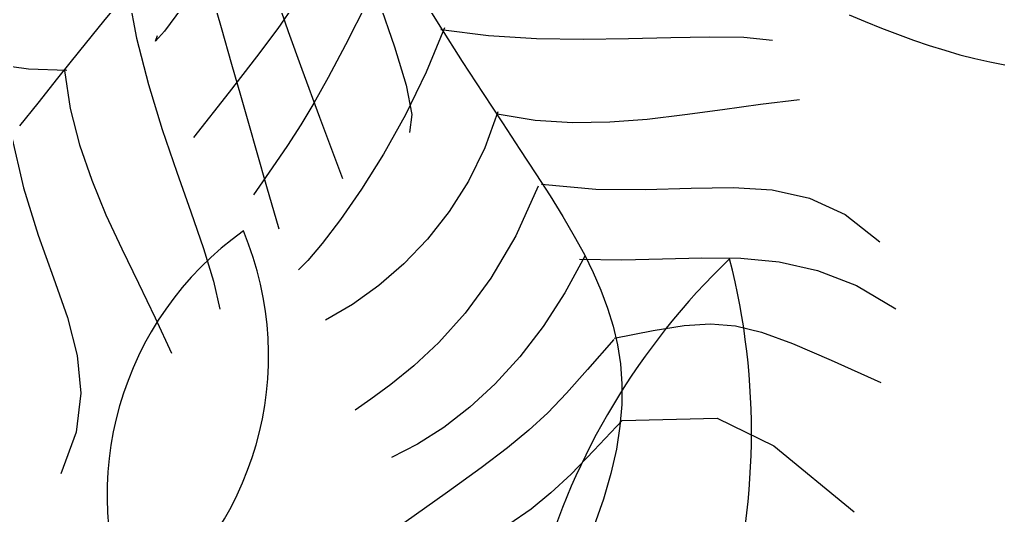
# Model space of a CAD drawing. Header units: millimetres. Extents: x -1030105 to 906887, y -616134 to 1220667.
# Drawn here: x -99299 to -98231, y 559081 to 559621 of the extents above; entities that cross this region are included whole.
import ezdxf

# ---------------------------------------------------------------- set-up
doc = ezdxf.new("R2010")
doc.units = ezdxf.units.MM
doc.header["$MEASUREMENT"] = 0
doc.linetypes.add('DASH', pattern=[0.35, 0.25, -0.1])
doc.linetypes.add('DASHED', pattern=[0.75, 0.5, -0.25])
doc.layers.add('A-Furniture', color=143, linetype='Continuous')
doc.layers.add('A-Tree', color=98, linetype='Continuous')
doc.layers.add('A-Wall', color=6, linetype='Continuous', lineweight=9)

# ---------------------------------------------------------------- blocks, each defined once
blk = doc.blocks.new('FUR')
at = {"layer": 'A-Furniture'}
blk.add_spline([(-46363.2046159654, 38182.85801342491), (-48352.45049999998, 38723.47072861483), (-50738.45049999998, 38177.97072861483), (-51361.95049999998, 36516.97072861483), (-50932.45049999998, 34079.47072861483), (-50064.45049999998, 32040.47072861483), (-50421.45049999998, 30984.47072861483), (-51847.95049999998, 29642.97072861483), (-52520.45049999998, 28301.97072861483), (-51538.45049999998, 26725.97072861483), (-50124.45049999998, 25889.47072861483), (-50094.95049999998, 24970.97072861483), (-52639.45049999998, 24598.97072861483), (-55764.95049999998, 24190.97072861483), (-58101.45049999998, 22242.47072861483), (-58906.45049999998, 18981.47072861483), (-56698.45049999998, 16186.47072861483), (-53354.95049999998, 16334.47072861483), (-51777.45049999998, 19442.47072861483), (-50750.45049999998, 19799.47072861483), (-49707.95049999998, 18980.47072861483), (-48063.95049999998, 17525.97072861483), (-44521.95049999998, 19754.47072861483), (-45333.45049999998, 23058.97072861483), (-45063.45049999998, 25559.47072861483), (-44006.95049999998, 26674.97072861483), (-42619.95049999998, 29779.47072861483), (-44288.45049999998, 31022.47072861483), (-44768.45049999998, 31763.97072861483), (-44666.95049999998, 32855.97072861483), (-43949.45049999998, 34829.47072861483), (-44667.45049999998, 36917.97072861483), (-46363.20461596519, 38182.85801342502)], degree=3, dxfattribs=at)
at = {"layer": 'A-Furniture', "color": 8, "linetype": 'DASH', "ltscale": 50}
blk.add_spline([(-50565.95049999998, 37158.97072861483), (-51007.95049999998, 36018.47072861483), (-50216.45049999998, 33498.97072861483), (-49314.45049999998, 31732.97072861483), (-50013.95049999998, 29838.47072861483), (-51872.95049999998, 28826.97072861483), (-52222.45049999998, 28146.47072861483), (-51693.45049999998, 27010.97072861483), (-49882.95049999998, 26208.47072861483), (-49561.45049999998, 25206.47072861483), (-50398.45049999998, 23780.47072861483), (-53858.45049999998, 23927.97072861483), (-55624.95049999998, 23970.97072861483), (-58351.95049999998, 20316.47072861483), (-57893.95049999998, 17233.97072861483), (-55903.95049999998, 16634.97072861483), (-53916.45049999998, 17057.97072861483), (-52627.95049999998, 18970.97072861483), (-51723.95049999998, 19729.47072861483), (-50443.95049999998, 19895.47072861483), (-49094.45049999998, 18897.47072861483), (-47842.95049999998, 18106.47072861483), (-46007.95049999998, 18156.47072861483), (-44971.95049999998, 19467.47072861483), (-45615.95049999998, 21674.97072861483), (-45842.45049999998, 25105.97072861483), (-44013.45049999998, 27179.97072861483), (-43513.95049999998, 29135.47072861483), (-44916.45049999998, 31443.97072861483), (-45133.45049999998, 32868.97072861483), (-44396.45049999998, 34640.47072861483), (-45721.95049999998, 37012.97072861483), (-47384.45049999998, 37836.47072861483), (-50304.45049999998, 37553.97072861483), (-50565.95049999998, 37158.97072861483)], degree=3, dxfattribs=at)
blk = doc.blocks.new('12PPLT11')
at = {"color": 0, "linetype": 'ByBlock'}
for centre, radius, start, end in [((0.05434758438878617, 0.4430904553046844), 0.05243733333333332, 125.4093320015279, 202.7100879987564), ((-0.024407165611251, 0.4655842053046513), 0.05243733333333332, 305.409332001528, 22.71008799875637), ((0.1814316677221086, 0.3992276219713347), 0.1137750833333333, 133.8116859996644, 194.3077339994046), ((-0.007579748944635867, 0.4532126219713177), 0.1137750833333333, 313.8116859996644, 14.3077339994046)]:
    blk.add_arc(centre, radius, start, end, dxfattribs=at)
blk = doc.blocks.new('CAY8')
at = {"color": 0, "linetype": 'ByBlock'}
for p, q in [((-663.8334025479762, 7.608310583056664), (-674.9758870315181, 16.73302401405272)), ((-613.8526564457989, 13.87648479149539), (-629.175091709998, 8.53370125308902)), ((-615.1889541339242, 13.8059040741955), (-621.7094779063464, -3.733182263777053)), ((-629.175091709998, 8.53370125308902), (-643.1814671563243, 3.473639277553957)), ((-651.3566988959046, -0.510487907768038), (-663.8334025479762, 7.608310583056664)), ((-643.1814671563243, 3.473639277553957), (-655.9448933523872, -1.228781751551651)), ((-586.4793176364165, 0.9092536805856071), (-591.4325938258171, -17.20262812744295)), ((-655.9448933523872, -1.228781751551651), (-667.5499320843937, -5.511768697271691)), ((-652.075557567854, -0.04139910218327714), (-657.7989214307654, -13.81662353017418)), ((-621.7094779063464, -3.733182263777053), (-627.0514416622736, -21.54859846125873)), ((-600.6908310262643, -2.850083317838653), (-610.9763691523822, -6.98797724004362)), ((-667.5499320843937, -5.511768697271691), (-678.1269500166727, -9.366033408206931)), ((-610.9763691523822, -6.98797724004362), (-615.9112679233422, -8.542768844255988)), ((-615.9112679233422, -8.542768844255988), (-614.1830369690124, -7.103690313726474)), ((-682.5951571567839, -10.61489486661412), (-689.2931936014411, -30.75061372858727)), ((-657.7989214307654, -13.81662353017418), (-662.0414620663487, -27.79081815151403)), ((-591.4325938258171, -17.20262812744295), (-595.3490195344839, -31.53478741302206)), ((-627.0514416622736, -21.54859846125873), (-631.4666398222234, -39.21733237190165)), ((-567.356361323049, -19.5318081698988), (-570.0376524327785, -32.00716817427565)), ((-562.1966205161134, -24.18102935085881), (-572.7610290283683, -28.91086297276888)), ((-662.0414620663487, -27.79081815151403), (-665.1061725318632, -41.9587386491894)), ((-572.7610290283683, -28.91086297276888), (-585.5520325723828, -34.08674658066411)), ((-689.2931936014411, -30.75061372858727), (-693.8655592177147, -49.45562225171852)), ((-585.5520325723828, -34.08674658066411), (-601.8023847565692, -40.2965247777156)), ((-595.3490195344839, -31.53478741302206), (-598.6114839488782, -43.49196614990615)), ((-570.0376524327785, -32.00716817427565), (-573.0761884509539, -47.23779022515191)), ((-631.4666398222234, -39.21733237190165), (-635.206866807106, -56.31637184942338)), ((-601.8023847565692, -40.2965247777156), (-622.7448391884882, -48.12804216807672)), ((-537.8272856569656, -38.14860832998784), (-553.673662976149, -47.8753522504976)), ((-533.837467104122, -40.13497047071542), (-537.718760036636, -58.38922864886081)), ((-665.1061725318632, -41.9587386491894), (-667.2960458842408, -56.31514070743106)), ((-598.6114839488782, -43.49196614990615), (-601.6028762563783, -54.47890631184964)), ((-518.6750666560674, -43.00813742707942), (-518.5603160884402, -60.61704419213311)), ((-693.8655592177147, -49.45562225171852), (-697.341044093786, -66.76080090091818)), ((-573.0761884509539, -47.23779022515191), (-576.7984044190653, -66.67120419014645)), ((-553.673662976149, -47.8753522504976), (-565.9857800653972, -55.26693764934862)), ((-667.2960458842408, -56.31514070743106), (-668.9140751805444, -70.85478000889816)), ((-635.206866807106, -56.31637184942338), (-638.5239170374389, -72.42270474695215)), ((-601.6028762563783, -54.47890631184964), (-604.7060856441658, -65.9003498716902)), ((-565.9857800653972, -55.26693764934862), (-575.9005115327509, -60.95398846381977)), ((-575.9005115327509, -60.95398846381977), (-584.5547319846792, -65.56712863263056)), ((-537.718760036636, -58.38922864886081), (-541.5908882186832, -73.49753167627023)), ((-518.5603160884402, -60.61704419213311), (-518.2139198805435, -76.84055700628778)), ((-517.3387806575538, -62.04768385404714), (-532.2854551727123, -73.24103044432377)), ((-518.9061285324042, -61.90974945714515), (-504.2404188387718, -73.53101182479259)), ((-697.341044093786, -66.76080090091818), (-700.7484383175088, -82.69703014253719)), ((-604.7060856441658, -65.9003498716902), (-608.3040012988986, -79.16103880324772)), ((-584.5547319846792, -65.56712863263056), (-593.0853160288952, -69.73698209266695)), ((-576.7984044190653, -66.67120419014645), (-581.5307353794542, -91.75493993576492)), ((-668.9140751805444, -70.85478000889816), (-670.2632534784916, -85.57241223742858)), ((-638.5239170374389, -72.42270474695215), (-641.6695849332154, -87.11331891781265)), ((-593.0853160288952, -69.73698209266695), (-602.6291382729814, -74.09417278219007)), ((-602.6291382729814, -74.09417278219007), (-614.3230733234068, -79.26932463893718)), ((-532.2854551727123, -73.24103044432377), (-547.6821329666618, -83.19527689133065)), ((-541.5908882186832, -73.49753167627023), (-545.6178483927706, -84.35325124012707)), ((-504.2404188387718, -73.53101182479259), (-488.9477087573814, -84.1167876315576)), ((-608.3040012988986, -79.16103880324772), (-612.7795124082168, -95.66571507935987)), ((-518.2139198805435, -76.84055700628778), (-517.7297230088134, -91.72505678728157)), ((-700.7484383175088, -82.69703014253719), (-705.1165319766715, -97.29519044194421)), ((-547.6821329666618, -83.19527689133065), (-562.9027238234539, -91.8447862336161)), ((-670.2632534784916, -85.57241223742858), (-671.6465738353418, -100.4627930768602)), ((-641.6695849332154, -87.11331891781265), (-644.8956649159354, -99.96520221611536)), ((-545.6178483927706, -84.35325124012707), (-549.9636373004887, -89.84975902840051)), ((-488.9477087573814, -84.1167876315576), (-473.508115501716, -93.77582965998408)), ((-562.9027238234539, -91.8447862336161), (-577.3211375256997, -99.12392151169297)), ((-517.7297230088134, -91.72505678728157), (-517.2015704476562, -105.3169244538349)), ((-473.508115501716, -93.77582965998408), (-458.4017562855861, -102.616890692354)), ((-705.1165319766715, -97.29519044194421), (-711.4741151599792, -110.5861622654902)), ((-577.3211375256997, -99.12392151169297), (-590.3112838557481, -104.9670457656812)), ((-671.6465738353418, -100.4627930768602), (-673.3670293078303, -115.5206782097866)), ((-644.8956649159354, -99.96520221611536), (-648.4539514051339, -110.5553424945301)), ((-516.4668784278019, -100.7313272135416), (-528.0438280991566, -110.0885308159031)), ((-517.1351479389541, -101.2700460243632), (-505.8027476819971, -110.9700669715148)), ((-458.4017562855861, -102.616890692354), (-444.1087483224746, -110.7487235108183)), ((-590.3112838557481, -104.9670457656812), (-601.2470725973235, -109.3085220349149)), ((-517.2015704476562, -105.3169244538349), (-516.7143619921026, -117.6774879148634)), ((-601.2470725973235, -109.3085220349149), (-609.5024135333642, -112.0827133594485)), ((-528.0438280991566, -110.0885308159031), (-540.1651633323181, -117.865971772726)), ((-711.4741151599792, -110.5861622654902), (-720.8499779548274, -122.6008260784783)), ((-609.5024135333642, -112.0827133594485), (-614.4512164463504, -113.2239827794019)), ((-505.8027476819971, -110.9700669715148), (-493.8235159834858, -119.3232265093957)), ((-444.1087483224746, -110.7487235108183), (-431.1092088253408, -118.2800808980519)), ((-540.1651633323181, -117.865971772726), (-552.6738084234003, -124.1366597142533)), ((-516.7143619921026, -117.6774879148634), (-516.3172167145076, -128.9278630384269)), ((-493.8235159834858, -119.3232265093957), (-481.2960704882917, -126.6160675767369)), ((-431.1092088253408, -118.2800808980519), (-419.8832550077332, -125.3197156362712)), ((-720.8499779548274, -122.6008260784783), (-734.2729104493974, -133.3700623465393)), ((-552.6738084234003, -124.1366597142533), (-565.4126876692371, -128.9736042709246)), ((-419.8832550077332, -125.3197156362712), (-410.9110040833966, -131.9763805080856)), ((-565.4126876692371, -128.9736042709246), (-578.2247253671867, -132.4498150742274)), ((-516.3172167145076, -128.9278630384269), (-516.0503085053624, -139.2041126844833)), ((-481.2960704882917, -126.6160675767369), (-468.3190288418755, -133.1351331120732)), ((-578.2247253671867, -132.4498150742274), (-590.9528458132972, -134.638301754143)), ((-468.3190288418755, -133.1351331120732), (-454.9910086895015, -139.1669660545285)), ((-603.4399733049268, -135.6120739414382), (-615.5290321381235, -135.4441412672077)), ((-590.9528458132972, -134.638301754143), (-603.4399733049268, -135.6120739414382)), ((-518.0765915230713, -133.5423331124093), (-535.4930930858009, -145.5821499809299)), ((-516.510230826867, -133.5632999696809), (-499.4298312830997, -146.1557904991405)), ((-516.0503085053624, -139.2041126844833), (-515.9538112565988, -148.6422997117461)), ((-454.9910086895015, -139.1669660545285), (-441.4106276764342, -144.9981093421793)), ((-380.3337273446941, -138.9685315827937), (-376.3479134159552, -144.503862068972)), ((-376.3479134159552, -144.503862068972), (-372.3067775600994, -149.9189691248885)), ((-535.4930930858009, -145.5821499809299), (-552.1710617593908, -154.6320789176152)), ((-515.9538112565988, -148.6422997117461), (-516.0678988594282, -157.3784869793872)), ((-499.4298312830997, -146.1557904991405), (-483.053249719922, -156.2845341268239)), ((-441.4106276764342, -144.9981093421793), (-427.6765034481341, -150.9151059134292)), ((-427.6765034481341, -150.9151059134292), (-413.8872536494728, -157.2044987071404)), ((-372.3067775600994, -149.9189691248885), (-368.2182228883084, -155.1941080035012)), ((-552.1710617593908, -154.6320789176152), (-567.8794804052577, -161.1416068060844)), ((-483.053249719922, -156.2845341268239), (-467.6690306902583, -164.9375109588564)), ((-368.2182228883084, -155.1941080035012), (-364.0901525116333, -160.3095339572446)), ((-516.0678988594282, -157.3784869793872), (-516.4327452049965, -165.5487373457272)), ((-567.8794804052577, -161.1416068060844), (-582.3873318849492, -165.5602205289088)), ((-364.0901525116333, -160.3095339572446), (-359.9304695394876, -165.24550223816)), ((-582.3873318849492, -165.5602205289088), (-595.4635990596853, -168.3374069698384)), ((-516.5310881492314, -166.1855602444393), (-530.6014597545418, -174.4117921842462)), ((-518.9289297499326, -166.1534634209875), (-505.1011874950473, -174.8490568786056)), ((-516.4327452049965, -165.5487373457272), (-517.0885241849082, -173.2891136707894)), ((-467.6690306902583, -164.9375109588564), (-453.5657187465749, -173.1027011007081)), ((-359.9304695394876, -165.24550223816), (-355.7470770834461, -169.9822680991401)), ((-616.3973119406128, -170.7654455365609), (-623.7927233696373, -171.3152714294611)), ((-606.8772647913411, -169.9226530110518), (-616.3973119406128, -170.7654455365609)), ((-595.4635990596853, -168.3374069698384), (-606.8772647913411, -169.9226530110518)), ((-355.7470770834461, -169.9822680991401), (-351.5478782542323, -174.5000867922263)), ((-530.6014597545418, -174.4117921842462), (-544.6091690801095, -181.1822337451576)), ((-517.0885241849082, -173.2891136707894), (-518.0754096902438, -180.7356788132874)), ((-505.1011874950473, -174.8490568786056), (-491.4015156793012, -182.6618588314868)), ((-453.5657187465749, -173.1027011007081), (-441.0318584416655, -181.7680846585044)), ((-351.5478782542323, -174.5000867922263), (-347.3308423769395, -178.7910055697848)), ((-347.3308423769395, -178.7910055697848), (-343.0542036390525, -182.8942396810289)), ((-544.6091690801095, -181.1822337451576), (-558.4459578805236, -186.5521396889217)), ((-518.0754096902438, -180.7356788132874), (-519.4379069399856, -188.0062675644058)), ((-491.4015156793012, -182.6618588314868), (-478.0440099634125, -190.2183610699412)), ((-441.0318584416655, -181.7680846585044), (-430.3559943280616, -191.9216417379121)), ((-343.0542036390525, -182.8942396810289), (-338.6662624422952, -186.8607963754966)), ((-558.4459578805236, -186.5521396889217), (-572.0035679086704, -190.5767647761077)), ((-572.0035679086704, -190.5767647761077), (-585.1737409175021, -193.3113637684637)), ((-519.4379069399856, -188.0062675644058), (-521.2378464629564, -195.1458024461299)), ((-478.0440099634125, -190.2183610699412), (-465.2427660080994, -198.1450553850646)), ((-609.9187428930873, -195.1315025124695), (-621.277055366596, -194.3275517864367)), ((-585.1737409175021, -193.3113637684637), (-597.8482186612146, -194.8111914269521)), ((-430.3559943280616, -191.9216417379121), (-421.826670958164, -204.5513524444668)), ((-597.8482186612146, -194.8111914269521), (-609.9187428930873, -195.1315025124695)), ((-521.2378464629564, -195.1458024461299), (-523.5413901144402, -202.180977911934)), ((-465.2427660080994, -198.1450553850646), (-453.2118794741455, -207.068433568018)), ((-523.7785756123903, -199.7102180334532), (-538.4537062504078, -204.4608222262741)), ((-523.2974280782782, -199.3657342349525), (-508.8062742263337, -204.5982811151243)), ((-538.4537062504078, -204.4608222262741), (-550.24332293109, -208.0860740343251)), ((-523.5413901144402, -202.180977911934), (-526.4146997510961, -209.1384884167328)), ((-508.8062742263337, -204.5982811151243), (-497.4788454628415, -209.1736889877484)), ((-421.826670958164, -204.5513524444668), (-415.7324328847662, -220.6451968845558)), ((-550.24332293109, -208.0860740343251), (-560.3953797779814, -210.807392779765)), ((-526.4146997510961, -209.1384884167328), (-529.9239372292559, -216.0450284140661)), ((-497.4788454628415, -209.1736889877484), (-488.3829283213399, -213.8917470400247)), ((-453.2118794741455, -207.068433568018), (-442.1654460229893, -217.6149874097009)), ((-570.1578309146262, -212.8461977849493), (-580.778630465682, -214.4239083711855)), ((-560.3953797779814, -210.807392779765), (-570.1578309146262, -212.8461977849493)), ((-609.5870913029776, -217.0817235746636), (-630.2706608374192, -218.6046668358304)), ((-593.50573255358, -215.7619438603706), (-609.5870913029776, -217.0817235746636)), ((-580.778630465682, -214.4239083711855), (-593.50573255358, -215.7619438603706)), ((-529.9239372292559, -216.0450284140661), (-534.1352644043345, -222.9272923583248)), ((-488.3829283213399, -213.8917470400247), (-480.5863093351709, -219.552244458826)), ((-480.5863093351709, -219.552244458826), (-473.1567750379381, -226.9549704317451)), ((-442.1654460229893, -217.6149874097009), (-432.3175613147596, -230.4112087015365)), ((-534.1352644043345, -222.9272923583248), (-539.1148431327292, -229.8119747029832)), ((-537.2876594892132, -228.3373870472115), (-552.6645378264566, -232.6488133205476)), ((-537.2876594892132, -228.3373870472115), (-505.1798119695723, -246.5981711316981)), ((-473.1567750379381, -226.9549704317451), (-465.1621119637693, -236.8997141461132)), ((-539.1148431327292, -229.8119747029832), (-544.9288352710992, -236.7257699030215)), ((-432.3175613147596, -230.4112087015365), (-423.8823210106329, -246.0835892335072)), ((-564.9556664918618, -235.8602996735481), (-575.4092512545303, -238.0977469832924)), ((-552.6645378264566, -232.6488133205476), (-564.9556664918618, -235.8602996735481)), ((-585.2734978822537, -239.4870561269254), (-595.7966121447225, -240.1541279819849)), ((-575.4092512545303, -238.0977469832924), (-585.2734978822537, -239.4870561269254)), ((-544.9288352710992, -236.7257699030215), (-551.6257995336109, -243.6852548481456)), ((-465.1621119637693, -236.8997141461132), (-455.6701066463338, -250.1862647887374)), ((-551.6257995336109, -243.6852548481456), (-559.1838820723187, -250.6665361765899)), ((-505.1798119695723, -246.5981711316981), (-491.998555731856, -267.1843394822918)), ((-559.1838820723187, -250.6665361765899), (-567.563625897832, -257.635602962755)), ((-455.6701066463338, -250.1862647887374), (-443.7485456188424, -267.6144115472762)), ((-491.998555731856, -267.1843394822918), (-478.5144525400665, -305.2933315241371))]:
    blk.add_line(p, q, dxfattribs=at)
blk = doc.blocks.new('CÂY')
at = {"layer": 'A-Tree', "color": 8, "ltscale": 10, "xscale": 2.803183510899544, "yscale": 2.803183510899544, "zscale": 2.803183510899544, "rotation": 31.14823041759436}
blk.add_blockref('CAY8', (-8492.726565111967, 51399.82218177477), dxfattribs=at)
at = {"layer": 'A-Tree', "color": 8, "ltscale": 10, "xscale": 6720, "yscale": 6720, "zscale": 6720}
blk.add_blockref('12PPLT11', (-10023.50709375888, 47014.74208877538), dxfattribs=at)
blk = doc.blocks.new('BỐ TRÍ LAY OUT')
at = {"layer": 'A-Furniture', "color": 3}
for name, p in [('CÂY', (4286.75486311756, 4469.288343299762)), ('FUR', (48783.7433631176, 18654.71482977469))]:
    blk.add_blockref(name, p, dxfattribs=at)
blk = doc.blocks.new('TƯỜNG KIẾN TRÚC')
at = {"color": 0}
blk.add_lwpolyline([(-59109.45050007258, -10951.41178502212, 0.3007712608834658), (-59433.48834112042, -20977.9515451272, -0.1109267746102993), (-58324.95049999893, -25392.9117849312, 0.2744959358900485), (-54764.67693125011, -30745.50201954215), (-54870.07724847212, -30916.70735113195, -0.2737434813125313), (-58524.82350961678, -25400.4982577007, 0.110781498324218), (-59608.28799956816, -21075.5089369925, -0.3003100924078351), (-59276.732707736, -10841.56509468262, 0.1203599662711941), (-56712.10026304639, -2725.501215154189, -0.428868107866043), (-44402.02985209874, 7806.991538148141), (-44422.95049881186, 7608.088214958785, 0.4288927192910423), (-56512.45050001712, -2737.411785252159, -0.1204783687929575)], format="xyb", close=True, dxfattribs=at)
blk = doc.blocks.new('KIẾN TRÚC')
h = blk.add_hatch(color=9)
h.dxf.hatch_style = 1
edge = h.paths.add_edge_path(flags=16)
edge.add_line((62281.95049999998, 27412.02927138517), (55232.82389649404, 27412.02927138505))
edge.add_arc((32545.50878812408, 30716.66293956665), 22926.72829924391, 284.53695158247865, 351.7125813344091, ccw=False)
edge.add_line((38300.21700792988, 8523.911784915952), (13217.51784992669, 8523.911784910597))
edge.add_arc((23753.10182550838, 24110.84943410289), 18813.58963585476, 227.7677182561868, 235.9442986410003, ccw=False)
edge.add_arc((7788.819823088517, 12733.3910908635), 4187.039666959467, 236.0590124962323, 322.4360737019827, ccw=False)
edge.add_arc((13873.5970987339, 18503.25729619298), 12505.26566685072, 190.8327360748526, 227.6605687844487, ccw=False)
edge.add_arc((25477.52443721271, 20792.18331255531), 24332.69085544715, 180.6832153365221, 190.991126688788, ccw=False)
edge.add_arc((3282.93561756362, 20557.21277457592), 2137.084471138149, 101.08076224722828, 181.479400931386, ccw=False)
edge.add_line((2872.204064266523, 22654.45611475036), (4986.06665855035, 23013.11448664329))
edge.add_arc((28039.69241930227, 24288.4119512235), 23088.87273861522, 153.2014320220877, 183.1663029992741, ccw=False)
edge.add_arc((10232.26976538847, 40544.64471371844), 6483.106001901682, 182.8401094538115, 244.3962742115525, ccw=False)
edge.add_arc((-6425.00274742386, 39970.86676714511), 10185.26120742048, 1.420812516492314, 26.70695635716553)
edge.add_arc((10590.58143904217, 49414.25633883046), 9292.69259551461, 144.7133172211654, 211.5754885360199, ccw=False)
edge.add_arc((-12326.15115191392, 64090.21360378864), 17935.64217367859, 328.7375359512051, 356.1899532233969)
edge.add_arc((16735.32676788772, 62308.59922571364), 11181.04393981935, 84.1243873636841, 176.9761863570094, ccw=False)
edge.add_arc((20708.98128665387, 99752.52490135818), 26473.21942281876, 263.8653720447036, 288.4869561324928)
edge.add_arc((35667.35201082098, 54479.70646712999), 21207.13938727637, 73.35106851793267, 108.03023985438841, ccw=False)
edge.add_arc((44765.46109434243, 84516.17499720305), 10177.42256554817, 252.7258710955127, 285.7130125077479)
edge.add_arc((49658.99676799333, 68415.98596348311), 6655.601145545619, 49.49953772748103, 108.7311152981473, ccw=False)
edge.add_arc((48035.04809900769, 66009.84854850778), 9545.540963997893, -2.328829575281418, 51.46764420018991, ccw=False)
edge.add_line((57572.70516659174, 65621.96975748474), (49483.50000000001, 65623.9117849106))
edge.add_line((49483.50000000001, 65623.9117849106), (62281.95049999965, 65623.9117849191))
edge.add_line((62281.95049999965, 65623.9117849191), (62281.95049999998, 27412.02927138517))
h.paths.add_polyline_path([(0, 77895.5), (64428.50000000001, 77895.5), (64428.50000000001, -0.577250000089407), (-1.792749999687658, 0.577250000089407)])
at = {"layer": 'A-Wall'}
blk.add_blockref('TƯỜNG KIẾN TRÚC', (62285.79396247002, 65615.61311326921), dxfattribs=at)

msp = doc.modelspace()

# ---------------------------------------------------------------- linework, layer by layer
at = {"color": 1, "linetype": 'DASHED', "ltscale": 1000, "const_width": 50}
msp.add_lwpolyline([(-95670.36382637039, 506057.7127576224, -0.1976179126471055), (-98776.4909959755, 504407.8530505756, -0.1933850795687879), (-101327.4665850348, 505136.2682151492, -0.1620892894414481), (-105187.3251048478, 512029.4862030041, -0.0450071005246337), (-105631.9365025142, 516378.5384931223, -0.3659412979444954), (-103906.2959357335, 518530.9561147504), (-101743.9030274843, 518897.8486090698, -0.1357393945070406), (-99338.88206733699, 530570.340333024, -0.2750178852905023), (-103021.3730096331, 536099.9135275302, 0.1107814983251507), (-104104.8374997806, 540424.9028483479, -0.3003100923854334), (-103773.2822078853, 550658.8466900261, 0.1203599662960986), (-101208.6497629923, 558774.9105705839, -0.4288681078624456), (-88898.57935298752, 569307.4033231586, 0.107847157214301), (-77675.15854412533, 570521.9329957211, -0.1524819869208155), (-65035.16077594279, 570674.3053047663, 0.1449358142641596), (-59256.79872041271, 570595.5800135372, -0.2643588036035894), (-52796.99522499467, 569353.4099046133, -0.2237263001650759), (-49205.79483340826, 561498.4697574847), (-44496.54950000049, 561500.4117849191), (-44496.54950000002, 523288.5292713851), (-51545.67610350606, 523288.5292713851, -0.3011393681377011), (-68478.28299209109, 504400.4117849106), (-93560.98215007345, 504400.4117849106, -0.03627546227429911), (-95670.36382637039, 506057.7127576224)], format="xyb", dxfattribs=at)

# ---------------------------------------------------------------- block references
at = {"color": 3}
for name, p in [('KIẾN TRÚC', (-106778.5, 495876.5)), ('BỐ TRÍ LAY OUT', (-93480.29286311776, 504642.1131132607))]:
    msp.add_blockref(name, p, dxfattribs=at)

doc.saveas('drawing.dxf')
